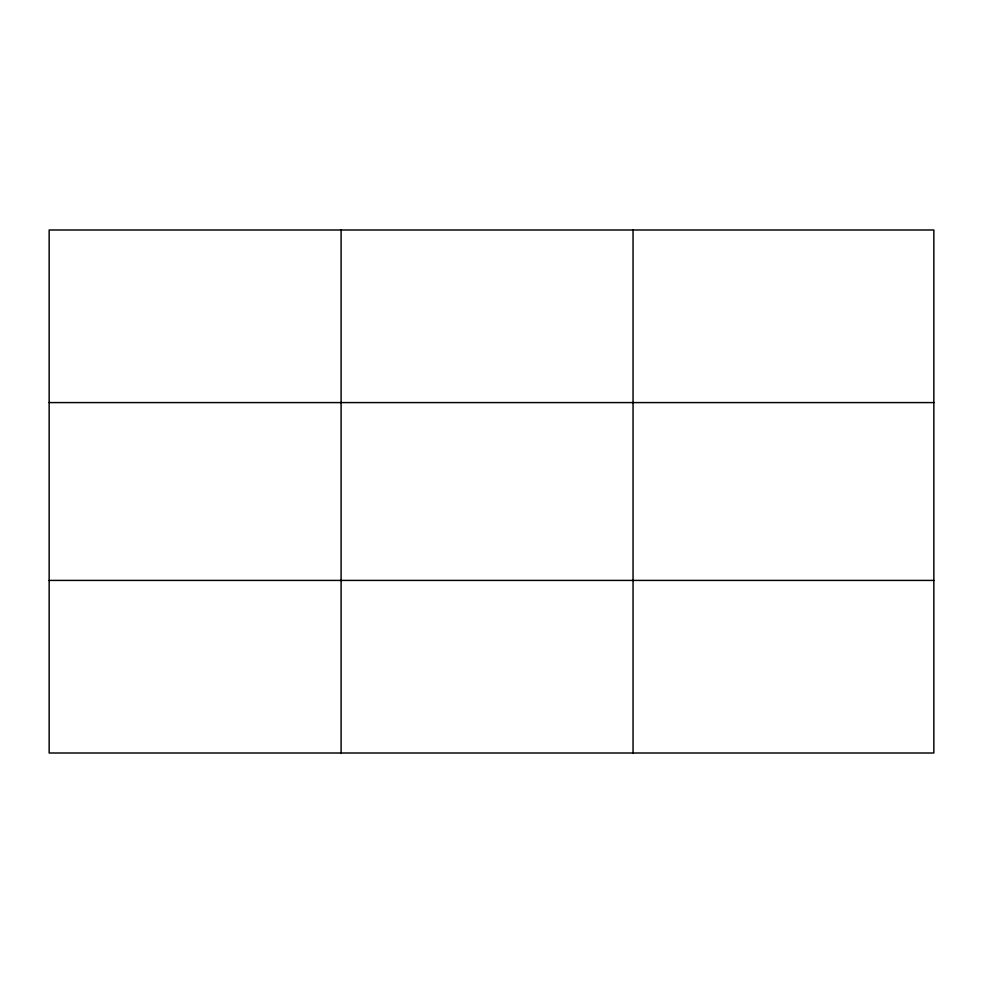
<?xml version="1.0" encoding="UTF-8"?>
<svg xmlns="http://www.w3.org/2000/svg" width="983" height="983" viewBox="0 0 983 983"><rect width="100%" height="100%" fill="white"/><g stroke="black" fill="none" stroke-linecap="round" stroke-linejoin="round"><path stroke-width="1.47" d="M341.101 753.003L341.101 229.997M633.052 753.003L633.052 229.997M933.85 402.588L933.85 229.997L49.15 229.997L49.15 753.003L933.85 753.003L933.85 402.588L49.15 402.588M49.15 580.412L933.85 580.412"/></g></svg>
